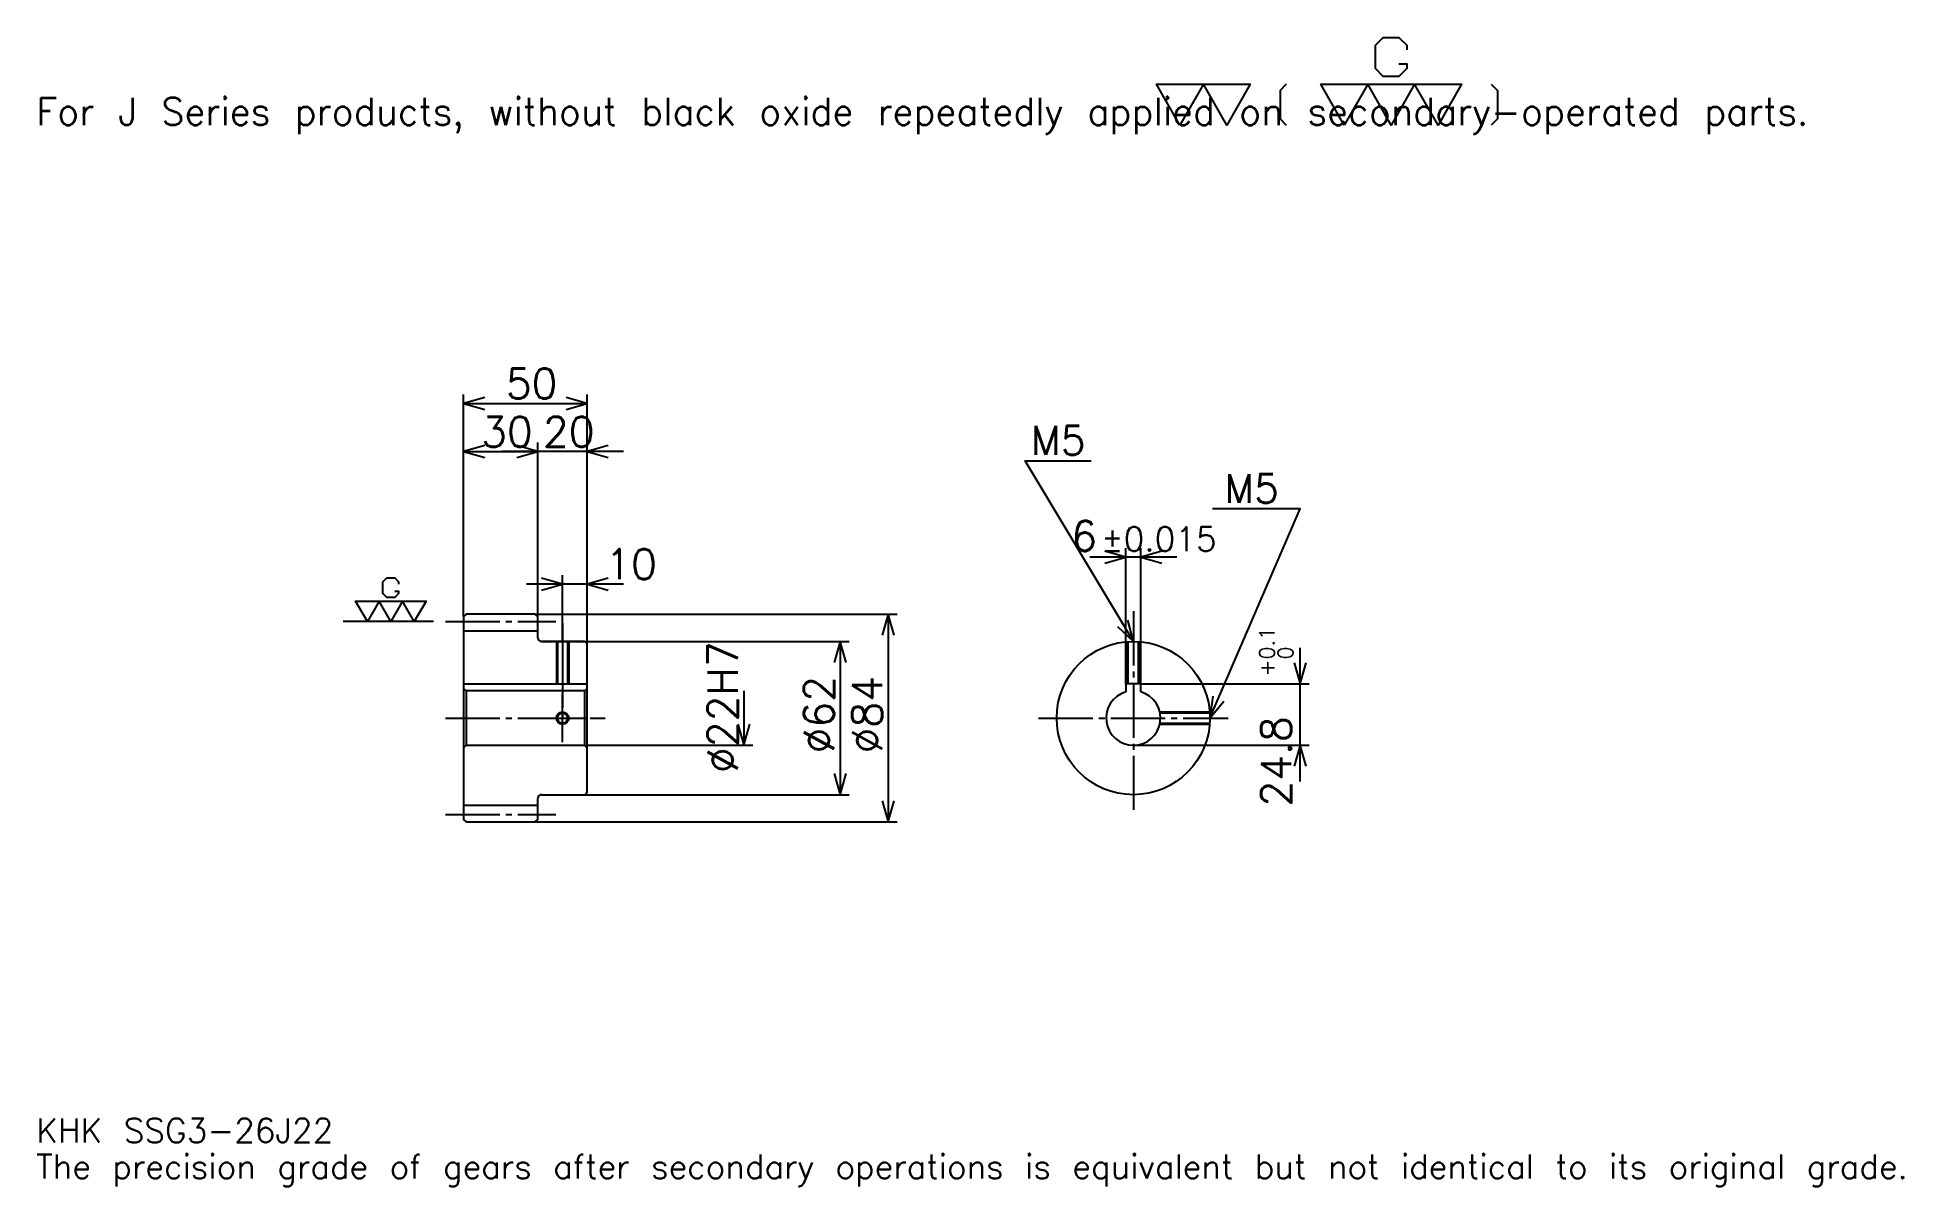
# Model space of a CAD drawing. Extents: x 25 to 780, y 9 to 474.
import ezdxf

# ---------------------------------------------------------------- set-up
doc = ezdxf.new("R2010")
doc.units = 0
doc.linetypes.add('DASHDOT', pattern=[29.217392, 21.913043, -2.434783, 2.434783, -2.434783])
doc.layers.get('0').update_dxf_attribs({"linetype": 'CONTINUOUS'})
doc.layers.add('DASHDOT', color=6, linetype='DASHDOT')
doc.styles.add('KANJI', font='TXT', dxfattribs={"bigfont": 'BIGFONT'})

msp = doc.modelspace()

# ---------------------------------------------------------------- linework, layer by layer
at = {"color": 5}
for p, q in [((197.217407, 240.434784), (197.217407, 329.304352)), ((197.217407, 325.652161), (247.217407, 325.652161)), ((247.217407, 240.434784), (247.217407, 329.304352)), ((227.217407, 240.434784), (227.217407, 309.82608)), ((197.217407, 306.17392), (227.217407, 306.17392)), ((261.826111, 306.17392), (212.608704, 306.17392)), ((465.130463, 212.234787), (465.130463, 267.17392)), ((471.130463, 212.234787), (471.130463, 267.17392)), ((485.739166, 263.521729), (450.52179, 263.521729)), ((261.826111, 252.608704), (222.608704, 252.608704)), ((237.217407, 240.434784), (237.217407, 256.260864)), ((197.217407, 239.434784), (197.217407, 240.434784)), ((226.217407, 240.434784), (247.217407, 240.434784)), ((227.217407, 239.434784), (227.217407, 240.434784)), ((237.217407, 229.434784), (237.217407, 240.434784)), ((237.217407, 229.434784), (237.217407, 240.434784)), ((247.217407, 240.434784), (372.608704, 240.434784)), ((247.217407, 228.434784), (247.217407, 240.434784)), ((368.956543, 240.434784), (368.956543, 156.434784)), ((228.717407, 229.434784), (247.217407, 229.434784)), ((247.217407, 229.434784), (353.130432, 229.434784)), ((349.478271, 229.434784), (349.478271, 167.434784)), ((535.652222, 172.826096), (535.652222, 226.843475)), ((471.130463, 212.234787), (539.304321, 212.234787)), ((310.521759, 209.434784), (310.521759, 187.434784)), ((247.217407, 187.434784), (314.17395, 187.434784)), ((468.130463, 187.434784), (539.304321, 187.434784)), ((228.717407, 167.434784), (247.217407, 167.434784)), ((247.217407, 167.434784), (353.130432, 167.434784)), ((226.217407, 156.434784), (247.217407, 156.434784)), ((247.217407, 156.434784), (372.608704, 156.434784))]:
    msp.add_line(p, q, dxfattribs=at)
at = {"color": 7}
msp.add_line((185.043488, 237.434784), (148.521759, 237.434784), dxfattribs=at)
at = {"color": 4}
for p, q in [((197.217407, 233.684784), (227.217407, 233.684784)), ((197.217407, 212.234787), (247.217407, 212.234787)), ((198.217407, 209.434784), (198.217407, 187.434784)), ((246.217407, 209.434784), (247.217407, 210.434784)), ((246.217407, 187.434784), (247.217407, 186.434784)), ((197.217407, 163.184784), (227.217407, 163.184784))]:
    msp.add_line(p, q, dxfattribs=at)
at = {"color": 7}
for points in [[(575.582581, 462.949554), (578.747803, 462.949554), (578.747803, 461.050415), (575.582581, 457.885223), (569.252197, 457.885223), (566.086975, 461.050415), (566.086975, 470.546082), (569.252197, 473.711304), (575.582581, 473.711304), (578.747803, 470.546082), (578.747803, 468.646942)], [(486.956512, 438.260864), (477.460846, 454.720001), (515.443481, 454.720001), (505.947815, 438.260864), (496.452179, 454.720001), (486.956512, 438.260864)], [(530.003479, 454.720001), (527.471313, 452.187805), (527.471313, 440.79303), (530.003479, 438.260864)], [(553.426086, 438.260864), (543.93042, 454.720001), (600.904358, 454.720001), (591.408691, 438.260864), (581.913025, 454.720001), (572.417358, 438.260864), (562.921753, 454.720001), (553.426086, 438.260864)], [(612.93219, 454.720001), (615.464355, 452.187805), (615.464355, 440.79303), (612.93219, 438.260864)], [(169.339142, 249.779129), (170.921753, 249.779129), (170.921753, 248.829559), (169.339142, 247.246964), (166.173935, 247.246964), (164.591324, 248.829559), (164.591324, 253.577393), (166.173935, 255.160004), (169.339142, 255.160004), (170.921753, 253.577393), (170.921753, 252.627823)], [(158.260895, 237.434784), (153.513062, 245.664352), (182.000015, 245.664352), (177.252197, 237.434784), (172.504364, 245.664352), (167.756531, 237.434784), (163.008713, 245.664352), (158.260895, 237.434784)]]:
    msp.add_lwpolyline(points, dxfattribs=at)
at = {"color": 5}
for points in [[(205.739151, 328.086975), (197.217407, 325.652161), (205.739151, 323.217407)], [(238.695663, 323.217407), (247.217407, 325.652161), (238.695663, 328.086975)], [(205.739151, 308.608704), (197.217407, 306.17392), (205.739151, 303.739136)], [(218.695663, 303.739136), (227.217407, 306.17392), (218.695663, 308.608704)], [(218.695663, 303.739136), (227.217407, 306.17392), (218.695663, 308.608704)], [(255.739151, 308.608704), (247.217407, 306.17392), (255.739151, 303.739136)], [(468.130463, 229.434784), (424.304382, 302.478271), (451.086975, 302.478271)], [(499.130463, 198.434784), (535.652222, 283), (500.10437, 283)], [(456.608734, 261.086975), (465.130463, 263.521729), (456.608734, 265.956543)], [(479.652191, 265.956543), (471.130463, 263.521729), (479.652191, 261.086975)], [(228.695663, 250.17392), (237.217407, 252.608704), (228.695663, 255.043488)], [(255.739151, 255.043488), (247.217407, 252.608704), (255.739151, 250.17392)], [(371.391327, 231.91304), (368.956543, 240.434784), (366.521759, 231.91304)], [(461.658264, 235.489426), (468.130463, 229.434784), (465.833862, 237.994797)], [(351.913055, 220.91304), (349.478271, 229.434784), (347.043488, 220.91304)], [(533.217407, 220.756531), (535.652222, 212.234787), (538.086975, 220.756531)], [(500.273926, 207.22345), (499.130463, 198.434784), (504.744415, 205.292755)], [(308.086975, 195.956528), (310.521759, 187.434784), (312.956543, 195.956528)], [(538.086975, 178.91304), (535.652222, 187.434784), (533.217407, 178.91304)], [(347.043488, 175.956528), (349.478271, 167.434784), (351.913055, 175.956528)], [(366.521759, 164.956528), (368.956543, 156.434784), (371.391327, 164.956528)]]:
    msp.add_lwpolyline(points, dxfattribs=at)
at = {"color": 4}
for points in [[(227.217407, 230.934784), (227.217407, 239.434784), (226.217407, 240.434784), (198.217407, 240.434784), (197.217407, 239.434784), (197.217407, 186.434784)], [(228.717407, 167.434784), (246.217407, 167.434784), (247.217407, 168.434784), (247.217407, 228.434784), (246.217407, 229.434784), (228.717407, 229.434784)], [(234.717407, 229.434784), (234.717407, 212.234787)], [(235.152405, 229.434784), (235.152405, 212.234787)], [(239.28241, 229.434784), (239.28241, 212.234787)], [(239.717407, 229.434784), (239.717407, 212.234787)], [(465.630463, 212.234787), (465.630463, 229.333817)], [(466.06546, 212.234787), (466.06546, 229.365936)], [(470.195465, 212.234787), (470.195465, 229.365936)], [(470.630463, 212.234787), (470.630463, 229.333817)], [(471.130463, 209.017792), (471.130463, 212.234787), (465.130463, 212.234787), (465.130463, 209.017792)], [(197.217407, 186.434784), (198.217407, 187.434784), (246.217407, 187.434784), (246.217407, 209.434784), (198.217407, 209.434784), (197.217407, 210.434784)], [(478.84259, 200.934784), (499.02948, 200.934784)], [(478.934906, 200.499786), (499.061615, 200.499786)], [(478.934906, 196.369781), (499.061615, 196.369781)], [(478.84259, 195.934784), (499.02948, 195.934784)], [(197.217407, 186.434784), (197.217407, 157.434784), (198.217407, 156.434784), (226.217407, 156.434784), (227.217407, 157.434784), (227.217407, 165.934784)]]:
    msp.add_lwpolyline(points, dxfattribs=at)
for centre, radius in [((468.130463, 198.434784), 31), ((237.217407, 198.434784), 2.065)]:
    msp.add_circle(centre, radius, dxfattribs=at)
at = {"color": 7}
msp.add_circle((237.217407, 198.434784), 2.5, dxfattribs=at)
at = {"color": 4}
for centre, radius, start, end in [((228.717407, 230.934784), 1.5, 180, 270), ((468.130463, 198.434784), 11, 105.826620886, 74.173379114), ((228.717407, 165.934784), 1.5, 90, 180)]:
    msp.add_arc(centre, radius, start, end, dxfattribs=at)
at = {"layer": 'DASHDOT', "color": 7}
for p, q in [((468.130463, 241.608704), (468.130463, 160.130432)), ((189.913055, 237.434784), (234.521759, 237.434784)), ((237.217407, 229.434784), (237.217407, 198.434784)), ((189.913055, 198.434784), (254.521759, 198.434784)), ((429.826111, 198.434784), (506.434784, 198.434784)), ((189.913055, 159.434784), (234.521759, 159.434784))]:
    msp.add_line(p, q, dxfattribs=at)
for points in [[(237.217407, 236.739136), (237.217407, 204.930435)], [(237.217407, 188.630432), (237.217407, 208.239136)], [(227.413055, 198.434784), (247.021759, 198.434784)]]:
    msp.add_lwpolyline(points, dxfattribs=at)

# ---------------------------------------------------------------- texts
at = {"color": 7, "style": 'KANJI'}
for s, height, p in [('For J Series products, without black oxide repeatedly applied on secondary-operated parts.', 10.956522, (24.347826, 438.260864)), ('50', 12.173913, (214.304367, 327.600006)), ('30', 12.173913, (204.304367, 308.121735)), ('20', 12.173913, (229.304367, 308.121735)), ('M5', 11.686957, (426.739136, 304.913055)), ('M5', 11.686957, (504.973938, 285.434784)), ('6', 12.173913, (443.001099, 265.956543)), ('%%p0.015', 9.73913, (455.051788, 265.956543)), ('10', 12.173913, (254.521759, 254.556519)), ('KHK SSG3-26J22', 9.73913, (24.347826, 26.782608)), ('The precision grade of gears after secondary operations is equivalent but not identical to its original grade.', 9.73913, (24.347826, 12.173913))]:
    msp.add_text(s, height=height, dxfattribs=at).set_placement(p)
for s, height, p in [('%%c22H7', 12.173913, (308.086975, 176.217392)), ('0.1', 6.086957, (525.182617, 222.153503)), ('0', 6.086957, (532.730469, 222.153503)), ('+', 6.086957, (525.182617, 215.336105)), ('%%c62', 12.173913, (347.043488, 184.130432)), ('%%c84', 12.173913, (366.521759, 184.130432)), ('24.8', 12.173913, (532, 162.642593))]:
    msp.add_text(s, height=height, rotation=90, dxfattribs=at).set_placement(p)

doc.saveas('drawing.dxf')
